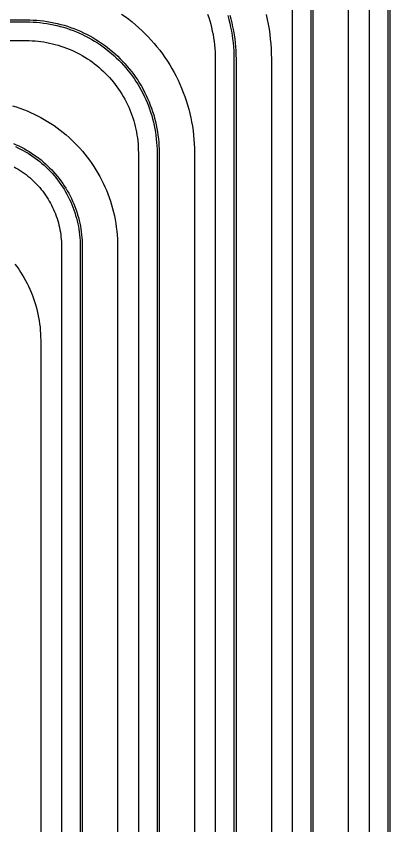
# Model space of a CAD drawing. Header units: metres. Extents: x 10 to 1210, y 10 to 2755.
# Drawn here: x 613.2 to 793, y 1850.5 to 2240.2 of the extents above; entities that cross this region are included whole.
import ezdxf

# ---------------------------------------------------------------- set-up
doc = ezdxf.new("R2010")
doc.units = ezdxf.units.M
for name, color, linetype in [('ACIKLIK', 5, 'Continuous'), ('CAM_SABLON', 4, 'Continuous'), ('DIS_KENAR_V91_Z3', 1, 'Continuous'), ('LAMBA_T4_Z4', 3, 'Continuous')]:
    doc.layers.add(name, color=color, linetype=linetype)

msp = doc.modelspace()

# ---------------------------------------------------------------- linework, layer by layer
at = {"layer": 'ACIKLIK'}
for points in [[(783, 2309.82), (783, 1334.18)], [(746, 2264.68), (746, 1379.32)], [(705.31, 2241.18), (705.85, 2239.58), (706.35, 2237.98), (706.81, 2236.36), (707.22, 2234.73), (707.59, 2233.08), (707.92, 2231.43), (708.21, 2229.78), (708.45, 2228.11), (708.65, 2226.44), (708.8, 2224.76), (708.91, 2223.08), (708.98, 2221.4), (709, 2219.54), (709, 1424.46)], [(202.1, 2228.5), (617.9, 2228.5), (619.49, 2228.48), (620.9, 2228.42), (622.31, 2228.33), (623.72, 2228.2), (625.12, 2228.04), (626.51, 2227.83), (627.91, 2227.59), (629.29, 2227.32), (630.67, 2227.01), (632.03, 2226.66), (633.39, 2226.28), (634.74, 2225.86), (636.08, 2225.4), (637.4, 2224.92), (638.71, 2224.39), (640.01, 2223.84), (641.29, 2223.25), (642.56, 2222.62), (643.81, 2221.96), (645.04, 2221.27), (646.25, 2220.55), (647.45, 2219.8), (648.62, 2219.01), (649.77, 2218.2), (650.9, 2217.36), (652.01, 2216.48), (653.1, 2215.58), (654.16, 2214.65), (655.19, 2213.69), (656.21, 2212.71), (657.19, 2211.69), (658.15, 2210.66), (659.08, 2209.6), (659.98, 2208.51), (660.86, 2207.4), (661.7, 2206.27), (662.51, 2205.12), (663.3, 2203.95), (664.05, 2202.75), (664.77, 2201.54), (665.46, 2200.31), (666.12, 2199.06), (666.75, 2197.79), (667.34, 2196.51), (667.89, 2195.21), (668.42, 2193.9), (668.9, 2192.58), (669.36, 2191.24), (669.78, 2189.89), (670.16, 2188.53), (670.51, 2187.17), (670.82, 2185.79), (671.09, 2184.41), (671.33, 2183.01), (671.54, 2181.62), (671.7, 2180.22), (671.83, 2178.81), (671.92, 2177.4), (671.98, 2175.99), (672, 2174.4), (672, 1469.6)], [(612.22, 2167.72), (613.22, 2167.16), (614.2, 2166.58), (615.16, 2165.97), (616.11, 2165.34), (617.04, 2164.68), (617.96, 2164), (618.85, 2163.29), (619.73, 2162.56), (620.59, 2161.81), (621.42, 2161.04), (622.24, 2160.24), (623.04, 2159.42), (623.81, 2158.59), (624.56, 2157.73), (625.29, 2156.85), (626, 2155.96), (626.68, 2155.04), (627.34, 2154.11), (627.97, 2153.16), (628.58, 2152.2), (629.16, 2151.22), (629.72, 2150.22), (630.25, 2149.21), (630.75, 2148.19), (631.23, 2147.16), (631.68, 2146.11), (632.1, 2145.05), (632.5, 2143.98), (632.87, 2142.9), (633.2, 2141.81), (633.51, 2140.71), (633.79, 2139.61), (634.05, 2138.5), (634.27, 2137.38), (634.46, 2136.25), (634.62, 2135.13), (634.76, 2133.99), (634.86, 2132.86), (634.94, 2131.72), (634.98, 2130.58), (635, 2129.26), (635, 1514.74)]]:
    msp.add_lwpolyline(points, dxfattribs=at)
at = {"layer": 'CAM_SABLON'}
for points in [[(792, 2309.88), (792, 1334.12)], [(755, 2264.74), (755, 1379.26)], [(202.04, 2237.5), (617.96, 2237.5), (619.73, 2237.48), (621.37, 2237.41), (623.02, 2237.3), (624.66, 2237.15), (626.29, 2236.96), (627.92, 2236.72), (629.55, 2236.44), (631.16, 2236.12), (632.77, 2235.76), (634.36, 2235.35), (635.95, 2234.91), (637.52, 2234.42), (639.08, 2233.89), (640.63, 2233.32), (642.16, 2232.71), (643.67, 2232.06), (645.17, 2231.37), (646.64, 2230.64), (648.1, 2229.87), (649.54, 2229.07), (650.95, 2228.23), (652.35, 2227.35), (653.72, 2226.43), (655.06, 2225.48), (656.38, 2224.5), (657.68, 2223.48), (658.94, 2222.42), (660.18, 2221.34), (661.39, 2220.22), (662.57, 2219.07), (663.72, 2217.89), (664.84, 2216.68), (665.92, 2215.44), (666.98, 2214.18), (668, 2212.88), (668.98, 2211.56), (669.93, 2210.22), (670.85, 2208.85), (671.73, 2207.45), (672.57, 2206.04), (673.37, 2204.6), (674.14, 2203.14), (674.87, 2201.67), (675.56, 2200.17), (676.21, 2198.66), (676.82, 2197.13), (677.39, 2195.58), (677.92, 2194.02), (678.41, 2192.45), (678.85, 2190.86), (679.26, 2189.27), (679.62, 2187.66), (679.94, 2186.05), (680.22, 2184.42), (680.46, 2182.79), (680.65, 2181.16), (680.8, 2179.52), (680.91, 2177.87), (680.98, 2176.23), (681, 2174.46), (681, 1469.54)], [(714.98, 2240.53), (715.5, 2238.69), (715.97, 2236.83), (716.4, 2234.96), (716.77, 2233.07), (717.1, 2231.18), (717.37, 2229.28), (717.6, 2227.38), (717.77, 2225.47), (717.9, 2223.56), (717.97, 2221.64), (718, 2219.6), (718, 1424.4)], [(612.82, 2177.45), (614.07, 2176.88), (615.3, 2176.27), (616.52, 2175.63), (617.72, 2174.96), (618.9, 2174.25), (620.07, 2173.52), (621.21, 2172.75), (622.33, 2171.96), (623.44, 2171.14), (624.52, 2170.29), (625.57, 2169.41), (626.61, 2168.5), (627.62, 2167.56), (628.6, 2166.6), (629.56, 2165.62), (630.5, 2164.61), (631.41, 2163.57), (632.29, 2162.52), (633.14, 2161.44), (633.96, 2160.33), (634.75, 2159.21), (635.52, 2158.07), (636.25, 2156.9), (636.96, 2155.72), (637.63, 2154.52), (638.27, 2153.3), (638.88, 2152.07), (639.45, 2150.82), (640, 2149.55), (640.51, 2148.28), (640.98, 2146.98), (641.43, 2145.68), (641.83, 2144.37), (642.21, 2143.04), (642.55, 2141.71), (642.85, 2140.37), (643.12, 2139.02), (643.35, 2137.66), (643.55, 2136.3), (643.71, 2134.93), (643.84, 2133.56), (643.93, 2132.19), (643.98, 2130.82), (644, 2129.32), (644, 1514.68)]]:
    msp.add_lwpolyline(points, dxfattribs=at)
at = {"layer": 'DIS_KENAR_V91_Z3'}
for points in [[(773, 2264.86), (773, 1379.14)], [(663.91, 2241.27), (665.64, 2240.05), (667.34, 2238.78), (669, 2237.47), (670.63, 2236.11), (672.23, 2234.72), (673.78, 2233.28), (675.3, 2231.8), (676.78, 2230.28), (678.22, 2228.73), (679.61, 2227.13), (680.97, 2225.5), (682.28, 2223.84), (683.55, 2222.14), (684.77, 2220.41), (685.95, 2218.65), (687.08, 2216.86), (688.16, 2215.04), (689.19, 2213.19), (690.18, 2211.32), (691.12, 2209.42), (692, 2207.49), (692.84, 2205.55), (693.63, 2203.58), (694.36, 2201.59), (695.04, 2199.59), (695.67, 2197.56), (696.24, 2195.52), (696.76, 2193.47), (697.23, 2191.4), (697.64, 2189.33), (698, 2187.24), (698.31, 2185.14), (698.56, 2183.04), (698.75, 2180.93), (698.89, 2178.81), (698.97, 2176.7), (699, 2174.58), (699, 1469.42)], [(733.48, 2241.03), (734.01, 2238.7), (734.47, 2236.35), (734.88, 2234), (735.22, 2231.63), (735.5, 2229.26), (735.72, 2226.88), (735.87, 2224.5), (735.97, 2222.11), (736, 2219.72), (736, 1424.28)], [(611.48, 2197.09), (613.24, 2196.55), (614.99, 2195.95), (616.73, 2195.31), (618.44, 2194.63), (620.14, 2193.9), (621.82, 2193.13), (623.47, 2192.31), (625.11, 2191.45), (626.72, 2190.55), (628.31, 2189.6), (629.87, 2188.62), (631.41, 2187.59), (632.91, 2186.52), (634.39, 2185.42), (635.84, 2184.28), (637.26, 2183.09), (638.65, 2181.88), (640.01, 2180.62), (641.33, 2179.33), (642.62, 2178.01), (643.88, 2176.65), (645.09, 2175.26), (646.28, 2173.84), (647.42, 2172.39), (648.52, 2170.91), (649.59, 2169.41), (650.62, 2167.87), (651.6, 2166.31), (652.55, 2164.72), (653.45, 2163.11), (654.31, 2161.47), (655.13, 2159.82), (655.9, 2158.14), (656.63, 2156.44), (657.31, 2154.73), (657.95, 2152.99), (658.55, 2151.24), (659.09, 2149.48), (659.6, 2147.7), (660.05, 2145.91), (660.46, 2144.11), (660.82, 2142.3), (661.13, 2140.48), (661.4, 2138.65), (661.61, 2136.82), (661.78, 2134.98), (661.9, 2133.13), (661.98, 2131.29), (662, 2129.44), (662, 1514.56)], [(612.56, 2120.95), (613.5, 2119.68), (614.41, 2118.4), (615.29, 2117.09), (616.13, 2115.75), (616.93, 2114.4), (617.7, 2113.02), (618.44, 2111.63), (619.14, 2110.22), (619.8, 2108.79), (620.42, 2107.34), (621, 2105.87), (621.55, 2104.4), (622.05, 2102.9), (622.52, 2101.4), (622.95, 2099.88), (623.34, 2098.35), (623.68, 2096.82), (623.99, 2095.27), (624.26, 2093.72), (624.48, 2092.16), (624.67, 2090.59), (624.81, 2089.02), (624.92, 2087.45), (624.98, 2085.88), (625, 2084.3), (625, 1559.7)]]:
    msp.add_lwpolyline(points, dxfattribs=at)
at = {"layer": 'LAMBA_T4_Z4'}
for points in [[(793, 2309.89), (793, 1334.11)], [(756, 2264.75), (756, 1379.25)], [(202.03, 2238.5), (617.97, 2238.5), (619.75, 2238.48), (621.43, 2238.41), (623.09, 2238.3), (624.76, 2238.15), (626.42, 2237.95), (628.08, 2237.71), (629.73, 2237.43), (631.37, 2237.1), (633, 2236.73), (634.62, 2236.32), (636.23, 2235.87), (637.83, 2235.37), (639.42, 2234.83), (640.99, 2234.25), (642.54, 2233.63), (644.08, 2232.97), (645.6, 2232.27), (647.1, 2231.53), (648.58, 2230.75), (650.04, 2229.93), (651.48, 2229.08), (652.89, 2228.19), (654.28, 2227.26), (655.65, 2226.29), (656.99, 2225.29), (658.31, 2224.25), (659.59, 2223.18), (660.85, 2222.08), (662.08, 2220.94), (663.28, 2219.78), (664.44, 2218.58), (665.58, 2217.35), (666.68, 2216.09), (667.75, 2214.81), (668.79, 2213.49), (669.79, 2212.15), (670.76, 2210.78), (671.69, 2209.39), (672.58, 2207.98), (673.44, 2206.54), (674.25, 2205.08), (675.03, 2203.6), (675.77, 2202.1), (676.47, 2200.58), (677.13, 2199.04), (677.75, 2197.49), (678.33, 2195.92), (678.87, 2194.33), (679.37, 2192.73), (679.82, 2191.12), (680.23, 2189.5), (680.6, 2187.87), (680.93, 2186.23), (681.21, 2184.58), (681.45, 2182.92), (681.65, 2181.26), (681.8, 2179.59), (681.91, 2177.93), (681.98, 2176.25), (682, 2174.47), (682, 1469.53)], [(715.94, 2240.82), (716.47, 2238.94), (716.95, 2237.06), (717.38, 2235.16), (717.75, 2233.26), (718.08, 2231.34), (718.36, 2229.42), (718.59, 2227.48), (718.77, 2225.55), (718.9, 2223.61), (718.97, 2221.66), (719, 2219.61), (719, 1424.39)], [(611.94, 2178.92), (613.22, 2178.37), (614.5, 2177.78), (615.75, 2177.16), (617, 2176.51), (618.22, 2175.82), (619.42, 2175.11), (620.61, 2174.36), (621.78, 2173.58), (622.92, 2172.77), (624.04, 2171.93), (625.15, 2171.06), (626.22, 2170.17), (627.28, 2169.24), (628.31, 2168.29), (629.31, 2167.31), (630.29, 2166.31), (631.24, 2165.28), (632.17, 2164.22), (633.06, 2163.15), (633.93, 2162.04), (634.77, 2160.92), (635.58, 2159.78), (636.36, 2158.61), (637.11, 2157.42), (637.82, 2156.22), (638.51, 2155), (639.16, 2153.75), (639.78, 2152.5), (640.37, 2151.22), (640.92, 2149.94), (641.44, 2148.63), (641.93, 2147.32), (642.38, 2145.99), (642.79, 2144.65), (643.17, 2143.3), (643.52, 2141.94), (643.83, 2140.58), (644.1, 2139.2), (644.34, 2137.82), (644.54, 2136.43), (644.71, 2135.04), (644.83, 2133.64), (644.93, 2132.24), (644.98, 2130.84), (645, 2129.33), (645, 1514.67)]]:
    msp.add_lwpolyline(points, dxfattribs=at)

doc.saveas('drawing.dxf')
